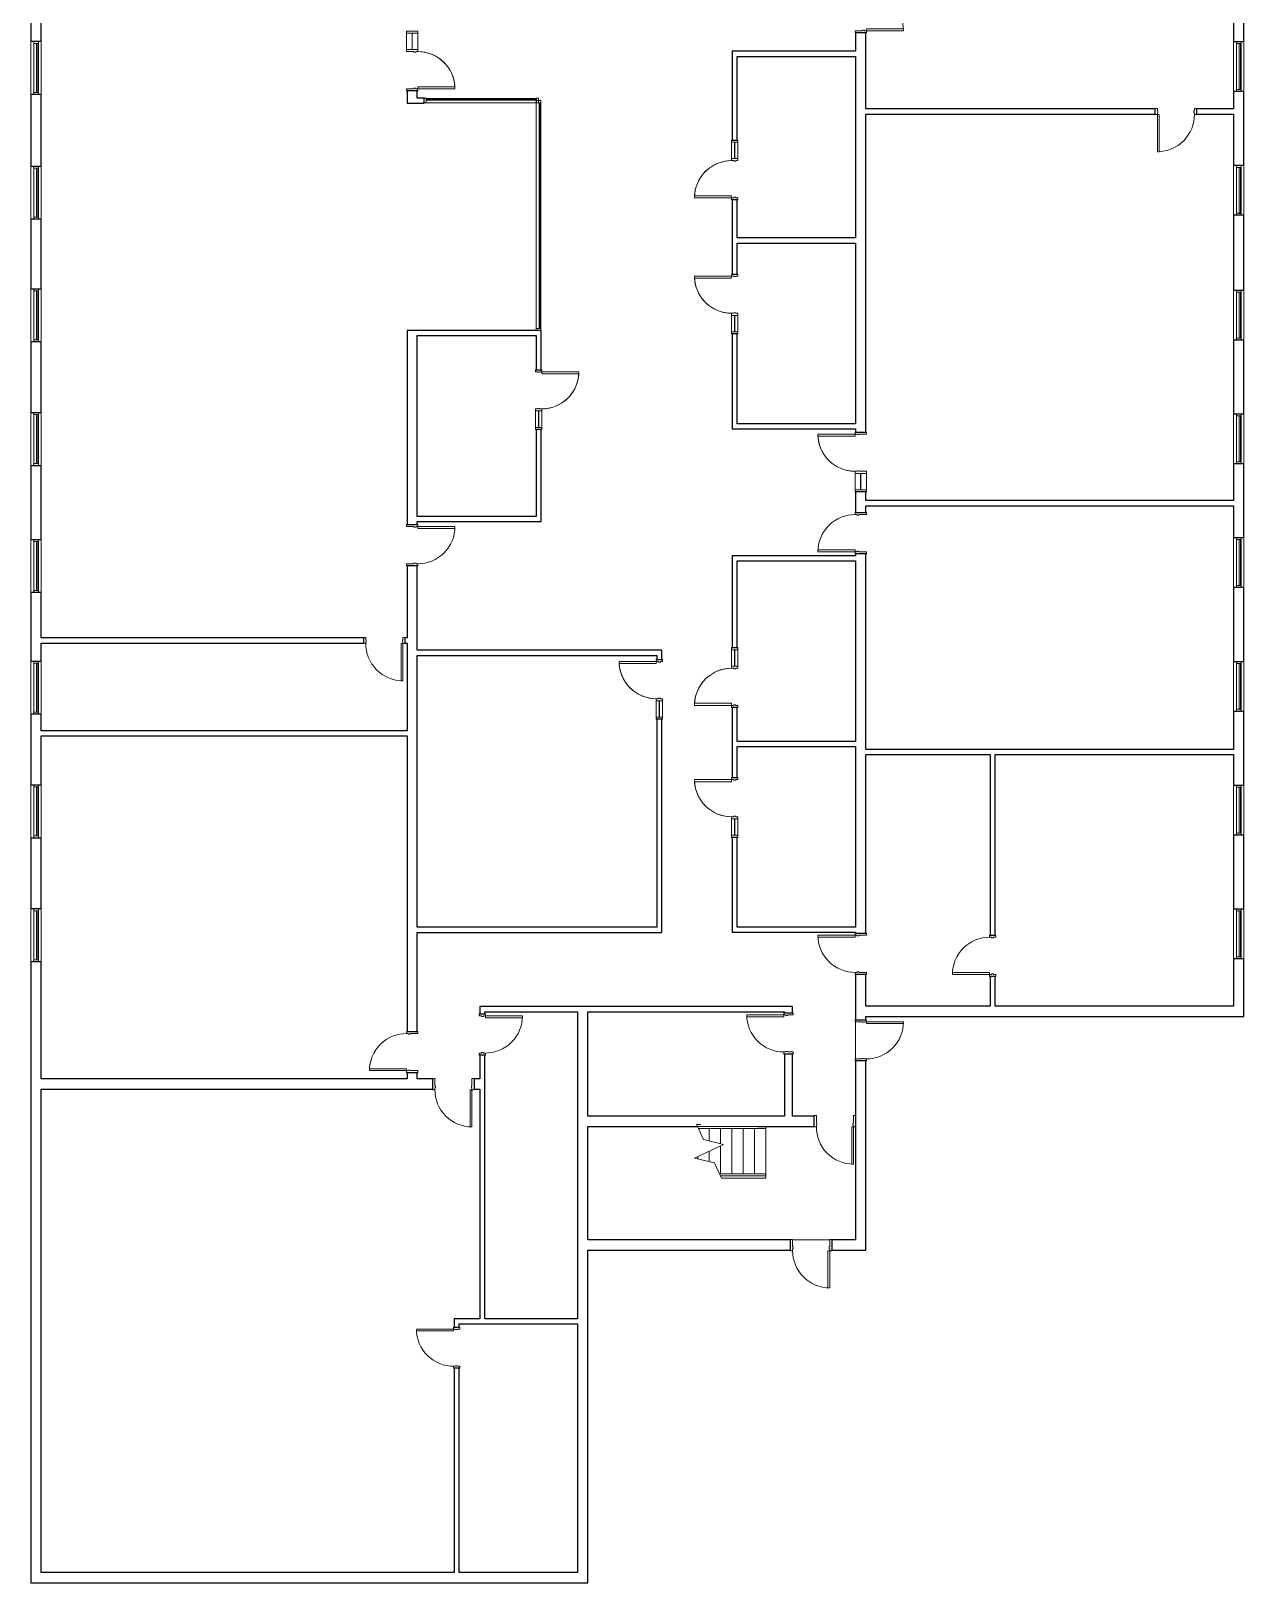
# Model space of a CAD drawing. Header units: inches. Extents: x -805 to 1035, y -5106 to -727.
# Drawn here: x -278 to 899, y -5106 to -3601 of the extents above; entities that cross this region are included whole.
import ezdxf

# ---------------------------------------------------------------- set-up
doc = ezdxf.new("R2010")
doc.units = ezdxf.units.IN
doc.header["$MEASUREMENT"] = 0
for name, color, linetype, lineweight in [('A-DOOR', 31, 'Continuous', 9), ('A-DOOR-FRAM', 31, 'Continuous', 15), ('A-FLOR', 192, 'Continuous', 9), ('A-FLOR-HRAL', 11, 'Continuous', 9), ('A-GLAZ-CURT', 52, 'Continuous', 9), ('A-GLAZ-CWMG', 51, 'Continuous', 9), ('A-WALL', 113, 'Continuous', 9), ('I-WALL', 2, 'Continuous', 9), ('S-STRS', 31, 'Continuous', 9), ('S-STRS-MBND', 31, 'Continuous', 9)]:
    doc.layers.add(name, color=color, linetype=linetype, lineweight=lineweight)

# ---------------------------------------------------------------- blocks, each defined once
blk = doc.blocks.new('System Panel - zGlazed-5186046-LEVEL 1 - Map Export')
at = {"layer": 'A-GLAZ-CURT'}
for p, q in [((53.6, 1.5), (-53.6, 1.5)), ((-53.6, 1.5), (-53.6, 0.5)), ((-53.6, 0.5), (53.6, 0.5)), ((53.6, 0.5), (53.6, 1.5))]:
    blk.add_line(p, q, dxfattribs=at)
blk = doc.blocks.new('Rectangular Mullion - 4 1_2_ x 2_ Rectangular_CE_-5134597-LEVEL 1 - Map Export')
at = {"layer": 'A-GLAZ-CWMG'}
for p, q in [((212.4, -3666.2), (105.3, -3666.2)), ((212.4, -3670.7), (105.3, -3670.7))]:
    blk.add_line(p, q, dxfattribs=at)
blk = doc.blocks.new('Rectangular Mullion - 4 1_2_ x 2_ Rectangular_CE_-5186047-LEVEL 1 - Map Export')
at = {"layer": 'A-GLAZ-CWMG', "lineweight": 15}
for p, q in [((-2, 2.25), (0, 2.25)), ((-2, -2.25), (-2, 2.25)), ((0, 2.25), (0, -2.25)), ((0, -2.25), (-2, -2.25))]:
    blk.add_line(p, q, dxfattribs=at)
blk = doc.blocks.new('Rectangular Mullion - 4 1_2_ x 2_ Rectangular_CE_-5186048-LEVEL 1 - Map Export')
at = {"layer": 'A-GLAZ-CWMG', "lineweight": 15}
for p, q in [((0, 2.25), (-2, 2.25)), ((-2, 2.25), (-2, -2.25)), ((0, -2.25), (0, 2.25)), ((-2, -2.25), (0, -2.25))]:
    blk.add_line(p, q, dxfattribs=at)
blk = doc.blocks.new('System Panel - zGlazed-5186049-LEVEL 1 - Map Export')
at = {"layer": 'A-GLAZ-CURT'}
for p, q in [((109.4, 1.5), (-109.4, 1.5)), ((-109.4, 1.5), (-109.4, 0.5)), ((-109.4, 0.5), (109.4, 0.5)), ((109.4, 0.5), (109.4, 1.5))]:
    blk.add_line(p, q, dxfattribs=at)
blk = doc.blocks.new('Rectangular Mullion - 4 1_2_ x 2_ Rectangular_CE_-5145896-LEVEL 1 - Map Export')
at = {"layer": 'A-GLAZ-CWMG'}
for p, q in [((212.2, -3889.3), (212.2, -3670.4)), ((216.7, -3889.3), (216.7, -3670.4))]:
    blk.add_line(p, q, dxfattribs=at)
blk = doc.blocks.new('Door-Single_CE_ - HM Door-2_ HM Frame-5141001-LEVEL 1 - Map Export')
at = {"layer": 'A-DOOR'}
for p, q in [((16.25, -41.5), (16.25, -5.5)), ((16.25, -5.5), (18, -5.5)), ((18, -5.5), (18, -41.5)), ((18, -41.5), (16.25, -41.5))]:
    blk.add_line(p, q, dxfattribs=at)
at = {"layer": 'A-DOOR', "lineweight": 15}
for p, q in [((16.25, -41.5), (16.25, -5.5)), ((18, -5.5), (16.25, -5.5)), ((18, -5.5), (18, -41.5)), ((18, -41.5), (16.25, -41.5))]:
    blk.add_line(p, q, dxfattribs=at)
at = {"layer": 'A-DOOR'}
blk.add_arc((18, -5.5), 36, 179.5, 270, dxfattribs=at)
blk.add_arc((18, -5.5), 36, 179.5, 270, dxfattribs=at)
blk.add_arc((18, -5.5), 36, 179.5, 270, dxfattribs=at)
blk.add_arc((18, -5.5), 36, 179.5, 270, dxfattribs=at)
at = {"layer": 'A-DOOR-FRAM'}
for p, q in [((-20, 5.5), (-18, 5.5)), ((-20, -5.5), (-20, 5.5)), ((-18, 5.5), (-18, -1.75)), ((18, 5.5), (20, 5.5)), ((18, -1.75), (18, 5.5)), ((20, 5.5), (20, -5.5)), ((-18, -5.5), (-20, -5.5)), ((-18, -1.75), (-17.5, -1.75)), ((-18, -3.75), (-18, -5.5)), ((-17.5, -3.75), (-18, -3.75)), ((-17.5, -1.75), (-17.5, -3.75)), ((17.5, -1.75), (18, -1.75)), ((17.5, -3.75), (17.5, -1.75)), ((18, -3.75), (17.5, -3.75)), ((18, -5.5), (18, -3.75)), ((20, -5.5), (18, -5.5))]:
    blk.add_line(p, q, dxfattribs=at)
blk = doc.blocks.new('Door-Single_CE_ - HM Door-2_ HM Frame-5141171-LEVEL 1 - Map Export')
at = {"layer": 'A-DOOR'}
for p, q in [((18, 39), (16.25, 39)), ((16.25, 39), (16.25, 3)), ((18, 3), (18, 39)), ((16.25, 3), (18, 3))]:
    blk.add_line(p, q, dxfattribs=at)
at = {"layer": 'A-DOOR', "lineweight": 15}
for p, q in [((18, 39), (16.25, 39)), ((16.25, 39), (16.25, 3)), ((18, 3), (18, 39)), ((18, 3), (16.25, 3))]:
    blk.add_line(p, q, dxfattribs=at)
at = {"layer": 'A-DOOR'}
blk.add_arc((18, 3), 36, 90, 180.5, dxfattribs=at)
blk.add_arc((18, 3), 36, 90, 180.5, dxfattribs=at)
blk.add_arc((18, 3), 36, 90, 180.5, dxfattribs=at)
blk.add_arc((18, 3), 36, 90, 180.5, dxfattribs=at)
at = {"layer": 'A-DOOR-FRAM'}
for p, q in [((-18, 3), (-20, 3)), ((-20, 3), (-20, -3)), ((-18, 1.25), (-18, 3)), ((-17.5, 1.25), (-18, 1.25)), ((-17.5, -0.75), (-17.5, 1.25)), ((18, 1.25), (17.5, 1.25)), ((17.5, 1.25), (17.5, -0.75)), ((20, 3), (18, 3)), ((18, 3), (18, 1.25)), ((20, -3), (20, 3)), ((-20, -3), (-18, -3)), ((-18, -3), (-18, -0.75)), ((-18, -0.75), (-17.5, -0.75)), ((17.5, -0.75), (18, -0.75)), ((18, -0.75), (18, -3)), ((18, -3), (20, -3))]:
    blk.add_line(p, q, dxfattribs=at)
blk = doc.blocks.new('Door-Single_CE_ - HM Door-2_ HM Frame-5141420-LEVEL 1 - Map Export')
at = {"layer": 'A-DOOR'}
for p, q in [((16.25, -39), (16.25, -3)), ((16.25, -3), (18, -3)), ((18, -3), (18, -39)), ((18, -39), (16.25, -39))]:
    blk.add_line(p, q, dxfattribs=at)
at = {"layer": 'A-DOOR', "lineweight": 15}
for p, q in [((16.25, -39), (16.25, -3)), ((18, -3), (16.25, -3)), ((18, -3), (18, -39)), ((18, -39), (16.25, -39))]:
    blk.add_line(p, q, dxfattribs=at)
at = {"layer": 'A-DOOR'}
blk.add_arc((18, -3), 36, 179.5, 270, dxfattribs=at)
blk.add_arc((18, -3), 36, 179.5, 270, dxfattribs=at)
blk.add_arc((18, -3), 36, 179.5, 270, dxfattribs=at)
blk.add_arc((18, -3), 36, 179.5, 270, dxfattribs=at)
at = {"layer": 'A-DOOR-FRAM'}
for p, q in [((-20, 3), (-18, 3)), ((-20, -3), (-20, 3)), ((-18, 3), (-18, 0.75)), ((-18, 0.75), (-17.5, 0.75)), ((-17.5, 0.75), (-17.5, -1.25)), ((17.5, 0.75), (18, 0.75)), ((17.5, -1.25), (17.5, 0.75)), ((18, 3), (20, 3)), ((18, 0.75), (18, 3)), ((20, 3), (20, -3)), ((-18, -3), (-20, -3)), ((-18, -1.25), (-18, -3)), ((-17.5, -1.25), (-18, -1.25)), ((18, -1.25), (17.5, -1.25)), ((18, -3), (18, -1.25)), ((20, -3), (18, -3))]:
    blk.add_line(p, q, dxfattribs=at)
blk = doc.blocks.new('Door-Single_CE_ - HM Door-2_ HM Frame-5141589-LEVEL 1 - Map Export')
at = {"layer": 'A-DOOR'}
for p, q in [((18, 40.5), (16.25, 40.5)), ((16.25, 40.5), (16.25, 4.5)), ((18, 4.5), (18, 40.5)), ((16.25, 4.5), (18, 4.5))]:
    blk.add_line(p, q, dxfattribs=at)
at = {"layer": 'A-DOOR', "lineweight": 15}
for p, q in [((18, 40.5), (16.25, 40.5)), ((16.25, 40.5), (16.25, 4.5)), ((18, 4.5), (18, 40.5)), ((18, 4.5), (16.25, 4.5))]:
    blk.add_line(p, q, dxfattribs=at)
at = {"layer": 'A-DOOR'}
blk.add_arc((18, 4.5), 36, 90, 180.5, dxfattribs=at)
blk.add_arc((18, 4.5), 36, 90, 180.5, dxfattribs=at)
blk.add_arc((18, 4.5), 36, 90, 180.5, dxfattribs=at)
blk.add_arc((18, 4.5), 36, 90, 180.5, dxfattribs=at)
at = {"layer": 'A-DOOR-FRAM'}
for p, q in [((-18, 4.5), (-20, 4.5)), ((-20, 4.5), (-20, -4.5)), ((-18, 2.75), (-18, 4.5)), ((-17.5, 2.75), (-18, 2.75)), ((-18, -4.5), (-18, 0.75)), ((-18, 0.75), (-17.5, 0.75)), ((-17.5, 0.75), (-17.5, 2.75)), ((18, 2.75), (17.5, 2.75)), ((17.5, 2.75), (17.5, 0.75)), ((17.5, 0.75), (18, 0.75)), ((20, 4.5), (18, 4.5)), ((18, 4.5), (18, 2.75)), ((18, 0.75), (18, -4.5)), ((20, -4.5), (20, 4.5)), ((-20, -4.5), (-18, -4.5)), ((18, -4.5), (20, -4.5))]:
    blk.add_line(p, q, dxfattribs=at)
blk = doc.blocks.new('Door-Single_CE_ - HM Door-2_ HM Frame-5141952-LEVEL 1 - Map Export')
at = {"layer": 'A-DOOR'}
for p, q in [((18, 41.5), (16.25, 41.5)), ((16.25, 41.5), (16.25, 5.5)), ((18, 5.5), (18, 41.5)), ((16.25, 5.5), (18, 5.5))]:
    blk.add_line(p, q, dxfattribs=at)
at = {"layer": 'A-DOOR', "lineweight": 15}
for p, q in [((18, 41.5), (16.25, 41.5)), ((16.25, 41.5), (16.25, 5.5)), ((18, 5.5), (18, 41.5)), ((18, 5.5), (16.25, 5.5))]:
    blk.add_line(p, q, dxfattribs=at)
at = {"layer": 'A-DOOR'}
blk.add_arc((18, 5.5), 36, 90, 180.5, dxfattribs=at)
blk.add_arc((18, 5.5), 36, 90, 180.5, dxfattribs=at)
blk.add_arc((18, 5.5), 36, 90, 180.5, dxfattribs=at)
blk.add_arc((18, 5.5), 36, 90, 180.5, dxfattribs=at)
at = {"layer": 'A-DOOR-FRAM'}
for p, q in [((-18, 5.5), (-20, 5.5)), ((-20, 5.5), (-20, -5.5)), ((-18, 3.75), (-18, 5.5)), ((-17.5, 3.75), (-18, 3.75)), ((-18, -5.5), (-18, 1.75)), ((-18, 1.75), (-17.5, 1.75)), ((-17.5, 1.75), (-17.5, 3.75)), ((18, 3.75), (17.5, 3.75)), ((17.5, 3.75), (17.5, 1.75)), ((17.5, 1.75), (18, 1.75)), ((20, 5.5), (18, 5.5)), ((18, 5.5), (18, 3.75)), ((18, 1.75), (18, -5.5)), ((20, -5.5), (20, 5.5)), ((-20, -5.5), (-18, -5.5)), ((18, -5.5), (20, -5.5))]:
    blk.add_line(p, q, dxfattribs=at)
blk = doc.blocks.new('System Panel - zGlazed-5186066-LEVEL 1 - Map Export')
at = {"layer": 'A-GLAZ-CURT'}
for p, q in [((22.3, 1.5), (-22.3, 1.5)), ((-22.3, 1.5), (-22.3, 0.5)), ((-22.3, 0.5), (22.3, 0.5)), ((22.3, 0.5), (22.3, 1.5))]:
    blk.add_line(p, q, dxfattribs=at)
blk = doc.blocks.new('Rectangular Mullion - 4 1_2_ x 2_ Rectangular_CE_-5142541-LEVEL 1 - Map Export')
at = {"layer": 'A-GLAZ-CWMG'}
for p, q in [((891.3, -3537.6), (891.3, -3493.1)), ((895.8, -3537.6), (895.8, -3493.1))]:
    blk.add_line(p, q, dxfattribs=at)
blk = doc.blocks.new('Rectangular Mullion - 4 1_2_ x 2_ Rectangular_CE_-5186064-LEVEL 1 - Map Export')
at = {"layer": 'A-GLAZ-CWMG', "lineweight": 15}
for p, q in [((-2, 2.25), (0, 2.25)), ((-2, -2.25), (-2, 2.25)), ((0, 2.25), (0, -2.25)), ((0, -2.25), (-2, -2.25))]:
    blk.add_line(p, q, dxfattribs=at)
blk = doc.blocks.new('Rectangular Mullion - 4 1_2_ x 2_ Rectangular_CE_-5186065-LEVEL 1 - Map Export')
at = {"layer": 'A-GLAZ-CWMG', "lineweight": 15}
for p, q in [((0, 2.25), (-2, 2.25)), ((-2, 2.25), (-2, -2.25)), ((0, -2.25), (0, 2.25)), ((-2, -2.25), (0, -2.25))]:
    blk.add_line(p, q, dxfattribs=at)
blk = doc.blocks.new('Door-Single-Sidelite_CE_ - WD Door-2_ HM Frame-Sidelite-5142881-LEVEL 1 - Map Export')
at = {"layer": 'A-DOOR'}
for p, q in [((18, 41.5), (16, 41.5)), ((16, 41.5), (16, 5.5)), ((18, 5.5), (18, 41.5)), ((16, 5.5), (18, 5.5))]:
    blk.add_line(p, q, dxfattribs=at)
at = {"layer": 'A-DOOR', "lineweight": 15}
for p, q in [((-20, 0.125), (-36, 0.125)), ((-36, 0.125), (-36, -0.125)), ((-20, -0.125), (-20, 0.125)), ((-36, -0.125), (-20, -0.125))]:
    blk.add_line(p, q, dxfattribs=at)
at = {"layer": 'A-DOOR'}
for start, end in [(93.210272, 180.5), (90, 179.5)]:
    blk.add_arc((18, 5.5), 36, start, end, dxfattribs=at)
at = {"layer": 'A-DOOR-FRAM'}
for p, q in [((-36, 5.5), (-38, 5.5)), ((-38, 5.5), (-38, -5.5)), ((-36, -5.5), (-36, 5.5)), ((-18, 5.5), (-20, 5.5)), ((-20, 5.5), (-20, -5.5)), ((-18, 3.5), (-18, 5.5)), ((-17.5, 3.5), (-18, 3.5)), ((-18, -5.5), (-18, 1.5)), ((-18, 1.5), (-17.5, 1.5)), ((-17.5, 1.5), (-17.5, 3.5)), ((18, 3.5), (17.5, 3.5)), ((17.5, 3.5), (17.5, 1.5)), ((17.5, 1.5), (18, 1.5)), ((20, 5.5), (18, 5.5)), ((18, 5.5), (18, 3.5)), ((18, 1.5), (18, -5.5)), ((20, -5.5), (20, 5.5)), ((-38, -5.5), (-36, -5.5)), ((-20, -5.5), (-18, -5.5)), ((18, -5.5), (20, -5.5))]:
    blk.add_line(p, q, dxfattribs=at)
at = {"layer": 'A-DOOR-FRAM', "lineweight": 9}
for p, q in [((-36, 5.5), (-20, 5.5)), ((-20, -5.5), (-36, -5.5))]:
    blk.add_line(p, q, dxfattribs=at)
blk = doc.blocks.new('Door-Single-Sidelite_CE_ - WD Door-2_ HM Frame-Sidelite-5143300-LEVEL 1 - Map Export')
at = {"layer": 'A-DOOR'}
for p, q in [((18, 39), (16, 39)), ((16, 39), (16, 3)), ((18, 3), (18, 39)), ((16, 3), (18, 3))]:
    blk.add_line(p, q, dxfattribs=at)
at = {"layer": 'A-DOOR', "lineweight": 15}
for p, q in [((-20, 0.125), (-36, 0.125)), ((-36, 0.125), (-36, -0.125)), ((-20, -0.125), (-20, 0.125)), ((-36, -0.125), (-20, -0.125))]:
    blk.add_line(p, q, dxfattribs=at)
at = {"layer": 'A-DOOR'}
for start, end in [(93.210272, 180.5), (90, 179.5)]:
    blk.add_arc((18, 3), 36, start, end, dxfattribs=at)
at = {"layer": 'A-DOOR-FRAM'}
for p, q in [((-36, 3), (-38, 3)), ((-38, 3), (-38, -3)), ((-36, -3), (-36, 3)), ((-18, 3), (-20, 3)), ((-20, 3), (-20, -3)), ((-18, 1), (-18, 3)), ((-17.5, 1), (-18, 1)), ((-17.5, -1), (-17.5, 1)), ((18, 1), (17.5, 1)), ((17.5, 1), (17.5, -1)), ((20, 3), (18, 3)), ((18, 3), (18, 1)), ((20, -3), (20, 3)), ((-38, -3), (-36, -3)), ((-20, -3), (-18, -3)), ((-18, -3), (-18, -1)), ((-18, -1), (-17.5, -1)), ((17.5, -1), (18, -1)), ((18, -1), (18, -3)), ((18, -3), (20, -3))]:
    blk.add_line(p, q, dxfattribs=at)
at = {"layer": 'A-DOOR-FRAM', "lineweight": 9}
for p, q in [((-36, 3), (-20, 3)), ((-20, -3), (-36, -3))]:
    blk.add_line(p, q, dxfattribs=at)
blk = doc.blocks.new('Door-Single-Sidelite_CE_ - WD Door-2_ HM Frame-Sidelite-5143442-LEVEL 1 - Map Export')
at = {"layer": 'A-DOOR', "lineweight": 15}
for p, q in [((-36, -0.125), (-36, 0.125)), ((-36, 0.125), (-20, 0.125)), ((-20, 0.125), (-20, -0.125)), ((-20, -0.125), (-36, -0.125))]:
    blk.add_line(p, q, dxfattribs=at)
at = {"layer": 'A-DOOR'}
for p, q in [((16, -3), (18, -3)), ((16, -39), (16, -3)), ((18, -3), (18, -39)), ((18, -39), (16, -39))]:
    blk.add_line(p, q, dxfattribs=at)
for start, end in [(179.5, 266.789728), (180.5, 270)]:
    blk.add_arc((18, -3), 36, start, end, dxfattribs=at)
at = {"layer": 'A-DOOR-FRAM'}
for p, q in [((-38, 3), (-36, 3)), ((-38, -3), (-38, 3)), ((-36, 3), (-36, -3)), ((-20, 3), (-18, 3)), ((-20, -3), (-20, 3)), ((-18, 3), (-18, 1)), ((-18, 1), (-17.5, 1)), ((-17.5, 1), (-17.5, -1)), ((17.5, 1), (18, 1)), ((17.5, -1), (17.5, 1)), ((18, 3), (20, 3)), ((18, 1), (18, 3)), ((20, 3), (20, -3)), ((-36, -3), (-38, -3)), ((-18, -3), (-20, -3)), ((-18, -1), (-18, -3)), ((-17.5, -1), (-18, -1)), ((18, -1), (17.5, -1)), ((18, -3), (18, -1)), ((20, -3), (18, -3))]:
    blk.add_line(p, q, dxfattribs=at)
at = {"layer": 'A-DOOR-FRAM', "lineweight": 9}
for p, q in [((-20, 3), (-36, 3)), ((-36, -3), (-20, -3))]:
    blk.add_line(p, q, dxfattribs=at)
blk = doc.blocks.new('System Panel - zGlazed-5186081-LEVEL 1 - Map Export')
at = {"layer": 'A-GLAZ-CURT'}
for p, q in [((23.7, 1.5), (-23.7, 1.5)), ((-23.7, 1.5), (-23.7, 0.5)), ((-23.7, 0.5), (23.7, 0.5)), ((23.7, 0.5), (23.7, 1.5))]:
    blk.add_line(p, q, dxfattribs=at)
blk = doc.blocks.new('Rectangular Mullion - 4 1_2_ x 2_ Rectangular_CE_-5165028-LEVEL 1 - Map Export')
at = {"layer": 'A-GLAZ-CWMG'}
for p, q in [((-275.1, -3540.4), (-275.1, -3492.9)), ((-270.6, -3540.4), (-270.6, -3492.9))]:
    blk.add_line(p, q, dxfattribs=at)
blk = doc.blocks.new('Railing - Railing-5193902-LEVEL 1 - Map Export')
at = {"layer": 'A-FLOR-HRAL'}
for p, q in [((368.6, -4663.1), (369.5, -4665.1)), ((426.7, -4663.1), (368.6, -4663.1)), ((434.8, -4663.1), (434.8, -4665.1)), ((434.8, -4665.1), (369.5, -4665.1))]:
    blk.add_line(p, q, dxfattribs=at)
blk = doc.blocks.new('Railing - Railing-5193906-LEVEL 1 - Map Export')
at = {"layer": 'A-FLOR-HRAL'}
for p, q in [((390, -4709.1), (390.9, -4711.1)), ((434.8, -4709.1), (390, -4709.1)), ((434.8, -4709.1), (434.8, -4711.1)), ((434.8, -4711.1), (390.9, -4711.1))]:
    blk.add_line(p, q, dxfattribs=at)

msp = doc.modelspace()

# ---------------------------------------------------------------- linework, layer by layer
at = {"layer": 'A-FLOR'}
for p, q in [((521.8, -4597.6), (521.8, -4561.6)), ((460.8, -4773.1), (496.8, -4773.1))]:
    msp.add_line(p, q, dxfattribs=at)
at = {"layer": 'A-WALL', "lineweight": 25}
for p, q in [((-277.9, -3542.4), (-277.9, -3610.9)), ((888.5, -3544.6), (888.5, -3611.1)), ((898.5, -3611.1), (898.5, -3539.6)), ((-267.9, -3610.9), (-267.9, -3592.9)), ((-277.9, -3610.9), (-267.9, -3610.9)), ((521.8, -3602.6), (521.8, -3620.6)), ((531.8, -3602.6), (521.8, -3602.6)), ((531.8, -3676.4), (531.8, -3602.6)), ((888.5, -3611.1), (898.5, -3611.1)), ((521.8, -3625.6), (521.8, -3801.6)), ((-267.9, -3662.4), (-277.9, -3662.4)), ((-277.9, -3662.4), (-277.9, -3731.9)), ((-267.9, -3731.9), (-267.9, -3662.4)), ((96.8, -3658.9), (86.8, -3658.9)), ((86.8, -3658.9), (86.8, -3670.9)), ((86.8, -3670.9), (96.8, -3670.9)), ((96.8, -3665.9), (96.8, -3658.9)), ((898.5, -3659.6), (888.5, -3659.6)), ((888.5, -3659.6), (888.5, -3676.4)), ((898.5, -3731.1), (898.5, -3659.6)), ((531.8, -3989.8), (531.8, -3681.4)), ((888.5, -3681.4), (888.5, -3731.1)), ((-277.9, -3731.9), (-267.9, -3731.9)), ((888.5, -3731.1), (898.5, -3731.1)), ((-267.9, -3783.4), (-277.9, -3783.4)), ((-277.9, -3783.4), (-277.9, -3850.9)), ((-267.9, -3850.9), (-267.9, -3783.4)), ((898.5, -3779.6), (888.5, -3779.6)), ((888.5, -3779.6), (888.5, -3852.1)), ((898.5, -3852.1), (898.5, -3779.6)), ((521.8, -3806.6), (521.8, -3981.8)), ((-277.9, -3850.9), (-267.9, -3850.9)), ((888.5, -3852.1), (898.5, -3852.1)), ((96.8, -3891.3), (86.8, -3891.3)), ((86.8, -3891.3), (86.8, -4079.5)), ((96.8, -4071.5), (96.8, -3896.3)), ((-267.9, -3902.4), (-277.9, -3902.4)), ((-277.9, -3902.4), (-277.9, -3970.9)), ((-267.9, -3970.9), (-267.9, -3902.4)), ((898.5, -3900.6), (888.5, -3900.6)), ((888.5, -3900.6), (888.5, -3972.1)), ((898.5, -3972.1), (898.5, -3900.6)), ((-277.9, -3970.9), (-267.9, -3970.9)), ((888.5, -3972.1), (898.5, -3972.1)), ((521.8, -3986.8), (521.8, -3989.8)), ((521.8, -3989.8), (531.8, -3989.8)), ((-267.9, -4022.4), (-277.9, -4022.4)), ((-277.9, -4022.4), (-277.9, -4093.9)), ((-267.9, -4093.9), (-267.9, -4022.4)), ((898.5, -4020.6), (888.5, -4020.6)), ((888.5, -4020.6), (888.5, -4056.3)), ((898.5, -4092.1), (898.5, -4020.6)), ((521.8, -4047.8), (521.8, -4067.8)), ((531.8, -4047.8), (521.8, -4047.8)), ((531.8, -4056.3), (531.8, -4047.8)), ((531.8, -4067.8), (531.8, -4061.3)), ((888.5, -4061.3), (888.5, -4092.1)), ((96.8, -4079.5), (96.8, -4076.5)), ((521.8, -4067.8), (531.8, -4067.8)), ((86.8, -4079.5), (96.8, -4079.5)), ((888.5, -4092.1), (898.5, -4092.1)), ((-277.9, -4093.9), (-267.9, -4093.9)), ((521.8, -4107.8), (521.8, -4109.8)), ((531.8, -4107.8), (521.8, -4107.8)), ((531.8, -4297.5), (531.8, -4107.8)), ((96.8, -4119.5), (86.8, -4119.5)), ((86.8, -4119.5), (86.8, -4189.4)), ((96.8, -4201.3), (96.8, -4119.5)), ((521.8, -4114.8), (521.8, -4289.8)), ((-267.9, -4145.4), (-277.9, -4145.4)), ((-277.9, -4145.4), (-277.9, -4211.9)), ((-267.9, -4189.4), (-267.9, -4145.4)), ((898.5, -4140.6), (888.5, -4140.6)), ((888.5, -4140.6), (888.5, -4212.1)), ((898.5, -4212.1), (898.5, -4140.6)), ((-267.9, -4211.9), (-267.9, -4194.4)), ((86.8, -4194.4), (86.8, -4279.4)), ((-277.9, -4211.9), (-267.9, -4211.9)), ((96.8, -4470), (96.8, -4206.3)), ((888.5, -4212.1), (898.5, -4212.1)), ((-267.9, -4263.4), (-277.9, -4263.4)), ((-277.9, -4263.4), (-277.9, -4331.9)), ((-267.9, -4279.4), (-267.9, -4263.4)), ((898.5, -4260.6), (888.5, -4260.6)), ((888.5, -4260.6), (888.5, -4297.5)), ((898.5, -4332.1), (898.5, -4260.6)), ((-267.9, -4331.9), (-267.9, -4284.4)), ((86.8, -4284.4), (86.8, -4571)), ((521.8, -4294.8), (521.8, -4469.7)), ((531.8, -4475.7), (531.8, -4302.5)), ((888.5, -4302.5), (888.5, -4332.1)), ((-277.9, -4331.9), (-267.9, -4331.9)), ((888.5, -4332.1), (898.5, -4332.1)), ((-267.9, -4383.4), (-277.9, -4383.4)), ((-277.9, -4383.4), (-277.9, -4451.9)), ((-267.9, -4451.9), (-267.9, -4383.4)), ((898.5, -4380.6), (888.5, -4380.6)), ((888.5, -4380.6), (888.5, -4452.1)), ((898.5, -4452.1), (898.5, -4380.6)), ((-277.9, -4451.9), (-267.9, -4451.9)), ((888.5, -4452.1), (898.5, -4452.1)), ((96.8, -4571), (96.8, -4475)), ((521.8, -4474.7), (521.8, -4475.7)), ((521.8, -4475.7), (531.8, -4475.7)), ((-267.9, -4503.4), (-277.9, -4503.4)), ((-277.9, -4503.4), (-277.9, -5105.7)), ((-267.9, -4617), (-267.9, -4503.4)), ((898.5, -4500.6), (888.5, -4500.6)), ((888.5, -4500.6), (888.5, -4546.6)), ((898.5, -4556.6), (898.5, -4500.6)), ((521.8, -4515.7), (521.8, -4559.6)), ((531.8, -4515.7), (521.8, -4515.7)), ((531.8, -4546.6), (531.8, -4515.7)), ((252.1, -4551.9), (252.1, -4849.6)), ((262.1, -4653.1), (262.1, -4551.9)), ((460.8, -4546.9), (452.8, -4546.9)), ((452.8, -4551.9), (452.8, -4552.9)), ((452.8, -4552.9), (460.8, -4552.9)), ((460.8, -4552.9), (460.8, -4546.9)), ((652.3, -4546.6), (531.8, -4546.6)), ((531.8, -4556.6), (898.5, -4556.6)), ((531.8, -4559.6), (531.8, -4556.6)), ((888.5, -4546.6), (657.3, -4546.6)), ((86.8, -4571), (96.8, -4571)), ((521.8, -4559.6), (531.8, -4559.6)), ((460.8, -4592.9), (452.8, -4592.9)), ((452.8, -4592.9), (452.8, -4653.1)), ((460.8, -4653.1), (460.8, -4592.9)), ((521.8, -4599.6), (521.8, -4773.1)), ((531.8, -4599.6), (521.8, -4599.6)), ((531.8, -4783.1), (531.8, -4599.6)), ((86.8, -4617), (-267.9, -4617)), ((96.8, -4611), (86.8, -4611)), ((86.8, -4611), (86.8, -4617)), ((96.8, -4617), (96.8, -4611)), ((111.8, -4617), (96.8, -4617)), ((111.8, -4627), (111.8, -4617)), ((157.3, -4617), (151.8, -4617)), ((151.8, -4617), (151.8, -4627)), ((-267.9, -5095.7), (-267.9, -4627)), ((-267.9, -4627), (111.8, -4627)), ((151.8, -4627), (157.3, -4627)), ((452.8, -4653.1), (262.1, -4653.1)), ((262.1, -4663.1), (368.6, -4663.1)), ((262.1, -4773.1), (262.1, -4663.1)), ((426.7, -4663.1), (481.8, -4663.1)), ((481.8, -4653.1), (460.8, -4653.1)), ((481.8, -4663.1), (481.8, -4653.1)), ((458.8, -4773.1), (262.1, -4773.1)), ((262.1, -4783.1), (458.8, -4783.1)), ((262.1, -5105.7), (262.1, -4783.1)), ((458.8, -4783.1), (458.8, -4773.1)), ((521.8, -4773.1), (498.8, -4773.1)), ((498.8, -4773.1), (498.8, -4783.1)), ((498.8, -4783.1), (531.8, -4783.1)), ((252.1, -4854.6), (252.1, -5095.7)), ((132.4, -5095.7), (-267.9, -5095.7)), ((252.1, -5095.7), (137.4, -5095.7)), ((-277.9, -5105.7), (262.1, -5105.7))]:
    msp.add_line(p, q, dxfattribs=at)
at = {"layer": 'A-WALL'}
for p, q in [((-277.9, -3662.4), (-277.9, -3610.9)), ((-267.9, -3610.9), (-267.9, -3662.4)), ((888.5, -3659.6), (888.5, -3611.1)), ((898.5, -3611.1), (898.5, -3659.6)), ((-277.9, -3783.4), (-277.9, -3731.9)), ((-267.9, -3731.9), (-267.9, -3783.4)), ((888.5, -3779.6), (888.5, -3731.1)), ((898.5, -3731.1), (898.5, -3779.6)), ((-277.9, -3902.4), (-277.9, -3850.9)), ((-267.9, -3850.9), (-267.9, -3902.4)), ((888.5, -3900.6), (888.5, -3852.1)), ((898.5, -3852.1), (898.5, -3900.6)), ((-277.9, -4022.4), (-277.9, -3970.9)), ((-267.9, -3970.9), (-267.9, -4022.4)), ((888.5, -4020.6), (888.5, -3972.1)), ((898.5, -3972.1), (898.5, -4020.6)), ((888.5, -4140.6), (888.5, -4092.1)), ((898.5, -4092.1), (898.5, -4140.6)), ((-277.9, -4145.4), (-277.9, -4093.9)), ((-267.9, -4093.9), (-267.9, -4145.4)), ((-277.9, -4263.4), (-277.9, -4211.9)), ((-267.9, -4211.9), (-267.9, -4263.4)), ((888.5, -4260.6), (888.5, -4212.1)), ((898.5, -4212.1), (898.5, -4260.6)), ((-277.9, -4383.4), (-277.9, -4331.9)), ((-267.9, -4331.9), (-267.9, -4383.4)), ((888.5, -4380.6), (888.5, -4332.1)), ((898.5, -4332.1), (898.5, -4380.6)), ((-277.9, -4503.4), (-277.9, -4451.9)), ((-267.9, -4451.9), (-267.9, -4503.4)), ((888.5, -4500.6), (888.5, -4452.1)), ((898.5, -4452.1), (898.5, -4500.6))]:
    msp.add_line(p, q, dxfattribs=at)
at = {"layer": 'I-WALL', "lineweight": 25}
for p, q in [((521.8, -3620.6), (402.1, -3620.6)), ((402.1, -3620.6), (402.1, -3706.6)), ((407.1, -3625.6), (521.8, -3625.6)), ((407.1, -3706.6), (407.1, -3625.6)), ((103.3, -3665.9), (96.8, -3665.9)), ((96.8, -3670.9), (103.3, -3670.9)), ((103.3, -3670.9), (103.3, -3665.9)), ((812.5, -3676.4), (531.8, -3676.4)), ((531.8, -3681.4), (812.5, -3681.4)), ((812.5, -3681.4), (812.5, -3676.4)), ((888.5, -3676.4), (852.5, -3676.4)), ((852.5, -3676.4), (852.5, -3681.4)), ((852.5, -3681.4), (888.5, -3681.4)), ((402.1, -3706.6), (407.1, -3706.6)), ((402.1, -3764.6), (402.1, -3836.6)), ((407.1, -3764.6), (402.1, -3764.6)), ((407.1, -3801.6), (407.1, -3764.6)), ((521.8, -3801.6), (407.1, -3801.6)), ((407.1, -3836.6), (407.1, -3806.6)), ((407.1, -3806.6), (521.8, -3806.6)), ((402.1, -3836.6), (407.1, -3836.6)), ((216.9, -3891.3), (96.8, -3891.3)), ((96.8, -3896.3), (211.9, -3896.3)), ((211.9, -3896.3), (211.9, -3929.3)), ((216.9, -3929.3), (216.9, -3891.3)), ((402.1, -3894.6), (402.1, -3986.8)), ((407.1, -3894.6), (402.1, -3894.6)), ((407.1, -3981.8), (407.1, -3894.6)), ((211.9, -3929.3), (216.9, -3929.3)), ((211.9, -3987.3), (211.9, -4071.5)), ((216.9, -3987.3), (211.9, -3987.3)), ((216.9, -4076.5), (216.9, -3987.3)), ((402.1, -3986.8), (521.8, -3986.8)), ((521.8, -3981.8), (407.1, -3981.8)), ((888.5, -4056.3), (531.8, -4056.3)), ((531.8, -4061.3), (888.5, -4061.3)), ((211.9, -4071.5), (96.8, -4071.5)), ((96.8, -4076.5), (216.9, -4076.5)), ((521.8, -4109.8), (402.1, -4109.8)), ((402.1, -4109.8), (402.1, -4198.8)), ((407.1, -4114.8), (521.8, -4114.8)), ((407.1, -4198.8), (407.1, -4114.8)), ((44.8, -4189.4), (-267.9, -4189.4)), ((-267.9, -4194.4), (44.8, -4194.4)), ((44.8, -4194.4), (44.8, -4189.4)), ((86.8, -4189.4), (84.8, -4189.4)), ((84.8, -4189.4), (84.8, -4194.4)), ((84.8, -4194.4), (86.8, -4194.4)), ((334, -4201.3), (96.8, -4201.3)), ((96.8, -4206.3), (329, -4206.3)), ((329, -4206.3), (329, -4210.3)), ((329, -4210.3), (334, -4210.3)), ((334, -4210.3), (334, -4201.3)), ((402.1, -4198.8), (407.1, -4198.8)), ((402.1, -4256.8), (402.1, -4324.8)), ((407.1, -4256.8), (402.1, -4256.8)), ((407.1, -4289.8), (407.1, -4256.8)), ((334, -4268.3), (329, -4268.3)), ((329, -4268.3), (329, -4470)), ((334, -4475), (334, -4268.3)), ((86.8, -4279.4), (-267.9, -4279.4)), ((-267.9, -4284.4), (86.8, -4284.4)), ((521.8, -4289.8), (407.1, -4289.8)), ((407.1, -4324.8), (407.1, -4294.8)), ((407.1, -4294.8), (521.8, -4294.8)), ((888.5, -4297.5), (531.8, -4297.5)), ((531.8, -4302.5), (652.3, -4302.5)), ((652.3, -4302.5), (652.3, -4477.6)), ((657.3, -4302.5), (888.5, -4302.5)), ((657.3, -4477.6), (657.3, -4302.5)), ((402.1, -4324.8), (407.1, -4324.8)), ((402.1, -4382.8), (402.1, -4474.7)), ((407.1, -4382.8), (402.1, -4382.8)), ((407.1, -4469.7), (407.1, -4382.8)), ((329, -4470), (96.8, -4470)), ((96.8, -4475), (334, -4475)), ((402.1, -4474.7), (521.8, -4474.7)), ((521.8, -4469.7), (407.1, -4469.7)), ((652.3, -4477.6), (657.3, -4477.6)), ((652.3, -4517.6), (652.3, -4546.6)), ((657.3, -4517.6), (652.3, -4517.6)), ((657.3, -4546.6), (657.3, -4517.6)), ((452.8, -4546.9), (157.3, -4546.9)), ((157.3, -4546.9), (157.3, -4553.9)), ((157.3, -4553.9), (162.3, -4553.9)), ((162.3, -4551.9), (252.1, -4551.9)), ((162.3, -4553.9), (162.3, -4551.9)), ((262.1, -4551.9), (452.8, -4551.9)), ((157.3, -4593.9), (157.3, -4617)), ((162.3, -4593.9), (157.3, -4593.9)), ((162.3, -4849.6), (162.3, -4593.9)), ((157.3, -4627), (157.3, -4849.6)), ((157.3, -4849.6), (132.4, -4849.6)), ((132.4, -4849.6), (132.4, -4857.6)), ((132.4, -4857.6), (137.4, -4857.6)), ((137.4, -4854.6), (252.1, -4854.6)), ((137.4, -4857.6), (137.4, -4854.6)), ((252.1, -4849.6), (162.3, -4849.6)), ((132.4, -4897.6), (132.4, -5095.7)), ((137.4, -4897.6), (132.4, -4897.6)), ((137.4, -5095.7), (137.4, -4897.6))]:
    msp.add_line(p, q, dxfattribs=at)
at = {"layer": 'S-STRS'}
for p, q in [((371.9, -4661.1), (367.6, -4661.1)), ((379.8, -4677.1), (379.8, -4665.1)), ((390.8, -4679.8), (390.8, -4665.1)), ((401.8, -4709.1), (401.8, -4665.1)), ((412.8, -4709.1), (412.8, -4665.1)), ((423.8, -4709.1), (423.8, -4665.1)), ((434.8, -4709.1), (434.8, -4665.1)), ((368.8, -4694.4), (368.8, -4692.2)), ((379.8, -4697.1), (379.8, -4687.1)), ((390.8, -4709.1), (390.8, -4682)), ((434.8, -4713.1), (391.9, -4713.1)), ((434.8, -4713.1), (434.8, -4711.1))]:
    msp.add_line(p, q, dxfattribs=at)
at = {"layer": 'S-STRS-MBND'}
for p, q in [((367.6, -4661.1), (368.6, -4663.1)), ((369.5, -4665.1), (374.5, -4675.9)), ((374.5, -4675.9), (393.8, -4680.6)), ((393.8, -4680.6), (365.7, -4693.7)), ((365.7, -4693.7), (385, -4698.4)), ((385, -4698.4), (391.9, -4713.1))]:
    msp.add_line(p, q, dxfattribs=at)

# ---------------------------------------------------------------- block references
at = {"layer": 'A-DOOR'}
for name, p, rotation in [('Door-Single_CE_ - HM Door-2_ HM Frame-5141952-LEVEL 1 - Map Export', (526.8, -3582.6), 269.9999999999999), ('Door-Single-Sidelite_CE_ - WD Door-2_ HM Frame-Sidelite-5142881-LEVEL 1 - Map Export', (91.8, -3638.9), 269.9999999999999), ('Door-Single_CE_ - HM Door-2_ HM Frame-5141171-LEVEL 1 - Map Export', (832.5, -3678.9), 180), ('Door-Single-Sidelite_CE_ - WD Door-2_ HM Frame-Sidelite-5143442-LEVEL 1 - Map Export', (404.6, -3744.6), 269.9999999999999), ('Door-Single-Sidelite_CE_ - WD Door-2_ HM Frame-Sidelite-5143300-LEVEL 1 - Map Export', (404.6, -3856.6), 89.99999999999991), ('Door-Single-Sidelite_CE_ - WD Door-2_ HM Frame-Sidelite-5143442-LEVEL 1 - Map Export', (214.4, -3949.3), 90.0000000000001), ('Door-Single-Sidelite_CE_ - WD Door-2_ HM Frame-Sidelite-5142881-LEVEL 1 - Map Export', (526.8, -4009.8), 89.99999999999994), ('Door-Single_CE_ - HM Door-2_ HM Frame-5141001-LEVEL 1 - Map Export', (526.8, -4087.8), 269.9999999999999), ('Door-Single_CE_ - HM Door-2_ HM Frame-5141001-LEVEL 1 - Map Export', (91.8, -4099.5), 89.99999999999991), ('Door-Single-Sidelite_CE_ - WD Door-2_ HM Frame-Sidelite-5143300-LEVEL 1 - Map Export', (331.5, -4230.3), 90.0000000000001), ('Door-Single-Sidelite_CE_ - WD Door-2_ HM Frame-Sidelite-5143442-LEVEL 1 - Map Export', (404.6, -4236.8), 269.9999999999999), ('Door-Single-Sidelite_CE_ - WD Door-2_ HM Frame-Sidelite-5143300-LEVEL 1 - Map Export', (404.6, -4344.8), 89.99999999999991), ('Door-Single_CE_ - HM Door-2_ HM Frame-5141952-LEVEL 1 - Map Export', (526.8, -4495.7), 89.99999999999994), ('Door-Single_CE_ - HM Door-2_ HM Frame-5141420-LEVEL 1 - Map Export', (654.8, -4497.6), 269.9999999999999), ('Door-Single_CE_ - HM Door-2_ HM Frame-5141420-LEVEL 1 - Map Export', (159.8, -4573.9), 89.99999999999991), ('Door-Single_CE_ - HM Door-2_ HM Frame-5141589-LEVEL 1 - Map Export', (456.8, -4572.9), 89.99999999999987), ('Door-Single_CE_ - HM Door-2_ HM Frame-5141001-LEVEL 1 - Map Export', (91.8, -4591), 269.9999999999999), ('Door-Single_CE_ - HM Door-2_ HM Frame-5141001-LEVEL 1 - Map Export', (526.8, -4579.6), 89.99999999999994), ('Door-Single_CE_ - HM Door-2_ HM Frame-5141171-LEVEL 1 - Map Export', (134.9, -4877.6), 89.99999999999991)]:
    msp.add_blockref(name, p, dxfattribs=dict(at, rotation=rotation))
for name, p in [('Door-Single_CE_ - HM Door-2_ HM Frame-5141420-LEVEL 1 - Map Export', (64.8, -4191.9)), ('Door-Single_CE_ - HM Door-2_ HM Frame-5141001-LEVEL 1 - Map Export', (131.8, -4622)), ('Door-Single_CE_ - HM Door-2_ HM Frame-5141001-LEVEL 1 - Map Export', (501.8, -4658.1)), ('Door-Single_CE_ - HM Door-2_ HM Frame-5141001-LEVEL 1 - Map Export', (478.8, -4778.1))]:
    msp.add_blockref(name, p, dxfattribs=at)
at = {"layer": 'A-FLOR-HRAL'}
for name in ['Railing - Railing-5193902-LEVEL 1 - Map Export', 'Railing - Railing-5193906-LEVEL 1 - Map Export']:
    msp.add_blockref(name, (0, 0), dxfattribs=at)
at = {"layer": 'A-GLAZ-CURT'}
for name, p, rotation in [('System Panel - zGlazed-5186081-LEVEL 1 - Map Export', (-272.9, -3636.7), 270.0000000000001), ('System Panel - zGlazed-5186066-LEVEL 1 - Map Export', (893.5, -3635.4), 270.0000000000001), ('System Panel - zGlazed-5186049-LEVEL 1 - Map Export', (214.4, -3779.9), 269.9999999999999), ('System Panel - zGlazed-5186081-LEVEL 1 - Map Export', (-272.9, -3757.7), 270.0000000000001), ('System Panel - zGlazed-5186066-LEVEL 1 - Map Export', (893.5, -3755.4), 270.0000000000001), ('System Panel - zGlazed-5186081-LEVEL 1 - Map Export', (-272.9, -3876.7), 270.0000000000001), ('System Panel - zGlazed-5186066-LEVEL 1 - Map Export', (893.5, -3876.4), 270.0000000000001), ('System Panel - zGlazed-5186081-LEVEL 1 - Map Export', (-272.9, -3996.7), 270.0000000000001), ('System Panel - zGlazed-5186066-LEVEL 1 - Map Export', (893.5, -3996.4), 270.0000000000001), ('System Panel - zGlazed-5186081-LEVEL 1 - Map Export', (-272.9, -4119.7), 270.0000000000001), ('System Panel - zGlazed-5186066-LEVEL 1 - Map Export', (893.5, -4116.4), 270.0000000000001), ('System Panel - zGlazed-5186081-LEVEL 1 - Map Export', (-272.9, -4237.7), 270.0000000000001), ('System Panel - zGlazed-5186066-LEVEL 1 - Map Export', (893.5, -4236.4), 270.0000000000001), ('System Panel - zGlazed-5186081-LEVEL 1 - Map Export', (-272.9, -4357.7), 270.0000000000001), ('System Panel - zGlazed-5186066-LEVEL 1 - Map Export', (893.5, -4356.4), 270.0000000000001), ('System Panel - zGlazed-5186081-LEVEL 1 - Map Export', (-272.9, -4477.7), 270.0000000000001), ('System Panel - zGlazed-5186066-LEVEL 1 - Map Export', (893.5, -4476.4), 270.0000000000001)]:
    msp.add_blockref(name, p, dxfattribs=dict(at, rotation=rotation))
msp.add_blockref('System Panel - zGlazed-5186046-LEVEL 1 - Map Export', (158.9, -3668.4), dxfattribs=at)
at = {"layer": 'A-GLAZ-CWMG'}
for name, p, rotation in [('Rectangular Mullion - 4 1_2_ x 2_ Rectangular_CE_-5186065-LEVEL 1 - Map Export', (-272.9, -3610.9), 90.0000000000001), ('Rectangular Mullion - 4 1_2_ x 2_ Rectangular_CE_-5186065-LEVEL 1 - Map Export', (893.5, -3611.1), 90.0000000000001), ('Rectangular Mullion - 4 1_2_ x 2_ Rectangular_CE_-5186048-LEVEL 1 - Map Export', (103.3, -3668.4), 180), ('Rectangular Mullion - 4 1_2_ x 2_ Rectangular_CE_-5186048-LEVEL 1 - Map Export', (214.4, -3668.4), 89.99999999999991), ('Rectangular Mullion - 4 1_2_ x 2_ Rectangular_CE_-5186065-LEVEL 1 - Map Export', (-272.9, -3731.9), 90.0000000000001), ('Rectangular Mullion - 4 1_2_ x 2_ Rectangular_CE_-5186065-LEVEL 1 - Map Export', (893.5, -3731.1), 90.0000000000001), ('Rectangular Mullion - 4 1_2_ x 2_ Rectangular_CE_-5186065-LEVEL 1 - Map Export', (-272.9, -3850.9), 90.0000000000001), ('Rectangular Mullion - 4 1_2_ x 2_ Rectangular_CE_-5186065-LEVEL 1 - Map Export', (893.5, -3852.1), 90.0000000000001), ('Rectangular Mullion - 4 1_2_ x 2_ Rectangular_CE_-5186065-LEVEL 1 - Map Export', (-272.9, -3970.9), 90.0000000000001), ('Rectangular Mullion - 4 1_2_ x 2_ Rectangular_CE_-5186065-LEVEL 1 - Map Export', (893.5, -3972.1), 90.0000000000001), ('Rectangular Mullion - 4 1_2_ x 2_ Rectangular_CE_-5186065-LEVEL 1 - Map Export', (893.5, -4092.1), 90.0000000000001), ('Rectangular Mullion - 4 1_2_ x 2_ Rectangular_CE_-5186065-LEVEL 1 - Map Export', (-272.9, -4093.9), 90.0000000000001), ('Rectangular Mullion - 4 1_2_ x 2_ Rectangular_CE_-5186065-LEVEL 1 - Map Export', (-272.9, -4211.9), 90.0000000000001), ('Rectangular Mullion - 4 1_2_ x 2_ Rectangular_CE_-5186065-LEVEL 1 - Map Export', (893.5, -4212.1), 90.0000000000001), ('Rectangular Mullion - 4 1_2_ x 2_ Rectangular_CE_-5186065-LEVEL 1 - Map Export', (-272.9, -4331.9), 90.0000000000001), ('Rectangular Mullion - 4 1_2_ x 2_ Rectangular_CE_-5186065-LEVEL 1 - Map Export', (893.5, -4332.1), 90.0000000000001), ('Rectangular Mullion - 4 1_2_ x 2_ Rectangular_CE_-5186065-LEVEL 1 - Map Export', (-272.9, -4451.9), 90.0000000000001), ('Rectangular Mullion - 4 1_2_ x 2_ Rectangular_CE_-5186065-LEVEL 1 - Map Export', (893.5, -4452.1), 90.0000000000001)]:
    msp.add_blockref(name, p, dxfattribs=dict(at, rotation=rotation))
for name, p in [('Rectangular Mullion - 4 1_2_ x 2_ Rectangular_CE_-5165028-LEVEL 1 - Map Export', (0, -120)), ('Rectangular Mullion - 4 1_2_ x 2_ Rectangular_CE_-5142541-LEVEL 1 - Map Export', (0, -120)), ('Rectangular Mullion - 4 1_2_ x 2_ Rectangular_CE_-5134597-LEVEL 1 - Map Export', (0, 0)), ('Rectangular Mullion - 4 1_2_ x 2_ Rectangular_CE_-5145896-LEVEL 1 - Map Export', (0, 0)), ('Rectangular Mullion - 4 1_2_ x 2_ Rectangular_CE_-5165028-LEVEL 1 - Map Export', (0, -241)), ('Rectangular Mullion - 4 1_2_ x 2_ Rectangular_CE_-5142541-LEVEL 1 - Map Export', (0, -240)), ('Rectangular Mullion - 4 1_2_ x 2_ Rectangular_CE_-5165028-LEVEL 1 - Map Export', (0, -360)), ('Rectangular Mullion - 4 1_2_ x 2_ Rectangular_CE_-5142541-LEVEL 1 - Map Export', (0, -361)), ('Rectangular Mullion - 4 1_2_ x 2_ Rectangular_CE_-5165028-LEVEL 1 - Map Export', (0, -480)), ('Rectangular Mullion - 4 1_2_ x 2_ Rectangular_CE_-5142541-LEVEL 1 - Map Export', (0, -481)), ('Rectangular Mullion - 4 1_2_ x 2_ Rectangular_CE_-5165028-LEVEL 1 - Map Export', (0, -603)), ('Rectangular Mullion - 4 1_2_ x 2_ Rectangular_CE_-5142541-LEVEL 1 - Map Export', (0, -601)), ('Rectangular Mullion - 4 1_2_ x 2_ Rectangular_CE_-5165028-LEVEL 1 - Map Export', (0, -721)), ('Rectangular Mullion - 4 1_2_ x 2_ Rectangular_CE_-5142541-LEVEL 1 - Map Export', (0, -721)), ('Rectangular Mullion - 4 1_2_ x 2_ Rectangular_CE_-5165028-LEVEL 1 - Map Export', (0, -841)), ('Rectangular Mullion - 4 1_2_ x 2_ Rectangular_CE_-5142541-LEVEL 1 - Map Export', (0, -841)), ('Rectangular Mullion - 4 1_2_ x 2_ Rectangular_CE_-5165028-LEVEL 1 - Map Export', (0, -961)), ('Rectangular Mullion - 4 1_2_ x 2_ Rectangular_CE_-5142541-LEVEL 1 - Map Export', (0, -961))]:
    msp.add_blockref(name, p, dxfattribs=at)
at = {"layer": 'A-GLAZ-CWMG', "extrusion": (0, 0, -1)}
for name, p, rotation in [('Rectangular Mullion - 4 1_2_ x 2_ Rectangular_CE_-5186064-LEVEL 1 - Map Export', (272.9, -3662.4), 269.9999999999999), ('Rectangular Mullion - 4 1_2_ x 2_ Rectangular_CE_-5186047-LEVEL 1 - Map Export', (-214.4, -3668.4), 180), ('Rectangular Mullion - 4 1_2_ x 2_ Rectangular_CE_-5186064-LEVEL 1 - Map Export', (-893.5, -3659.6), 269.9999999999999), ('Rectangular Mullion - 4 1_2_ x 2_ Rectangular_CE_-5186064-LEVEL 1 - Map Export', (272.9, -3783.4), 269.9999999999999), ('Rectangular Mullion - 4 1_2_ x 2_ Rectangular_CE_-5186064-LEVEL 1 - Map Export', (-893.5, -3779.6), 269.9999999999999), ('Rectangular Mullion - 4 1_2_ x 2_ Rectangular_CE_-5186047-LEVEL 1 - Map Export', (-214.4, -3891.3), 270.0000000000001), ('Rectangular Mullion - 4 1_2_ x 2_ Rectangular_CE_-5186064-LEVEL 1 - Map Export', (272.9, -3902.4), 269.9999999999999), ('Rectangular Mullion - 4 1_2_ x 2_ Rectangular_CE_-5186064-LEVEL 1 - Map Export', (-893.5, -3900.6), 269.9999999999999), ('Rectangular Mullion - 4 1_2_ x 2_ Rectangular_CE_-5186064-LEVEL 1 - Map Export', (272.9, -4022.4), 269.9999999999999), ('Rectangular Mullion - 4 1_2_ x 2_ Rectangular_CE_-5186064-LEVEL 1 - Map Export', (-893.5, -4020.6), 269.9999999999999), ('Rectangular Mullion - 4 1_2_ x 2_ Rectangular_CE_-5186064-LEVEL 1 - Map Export', (272.9, -4145.4), 269.9999999999999), ('Rectangular Mullion - 4 1_2_ x 2_ Rectangular_CE_-5186064-LEVEL 1 - Map Export', (-893.5, -4140.6), 269.9999999999999), ('Rectangular Mullion - 4 1_2_ x 2_ Rectangular_CE_-5186064-LEVEL 1 - Map Export', (272.9, -4263.4), 269.9999999999999), ('Rectangular Mullion - 4 1_2_ x 2_ Rectangular_CE_-5186064-LEVEL 1 - Map Export', (-893.5, -4260.6), 269.9999999999999), ('Rectangular Mullion - 4 1_2_ x 2_ Rectangular_CE_-5186064-LEVEL 1 - Map Export', (-893.5, -4380.6), 269.9999999999999), ('Rectangular Mullion - 4 1_2_ x 2_ Rectangular_CE_-5186064-LEVEL 1 - Map Export', (272.9, -4383.4), 269.9999999999999), ('Rectangular Mullion - 4 1_2_ x 2_ Rectangular_CE_-5186064-LEVEL 1 - Map Export', (-893.5, -4500.6), 269.9999999999999), ('Rectangular Mullion - 4 1_2_ x 2_ Rectangular_CE_-5186064-LEVEL 1 - Map Export', (272.9, -4503.4), 269.9999999999999)]:
    msp.add_blockref(name, p, dxfattribs=dict(at, rotation=rotation))

doc.saveas('drawing.dxf')
